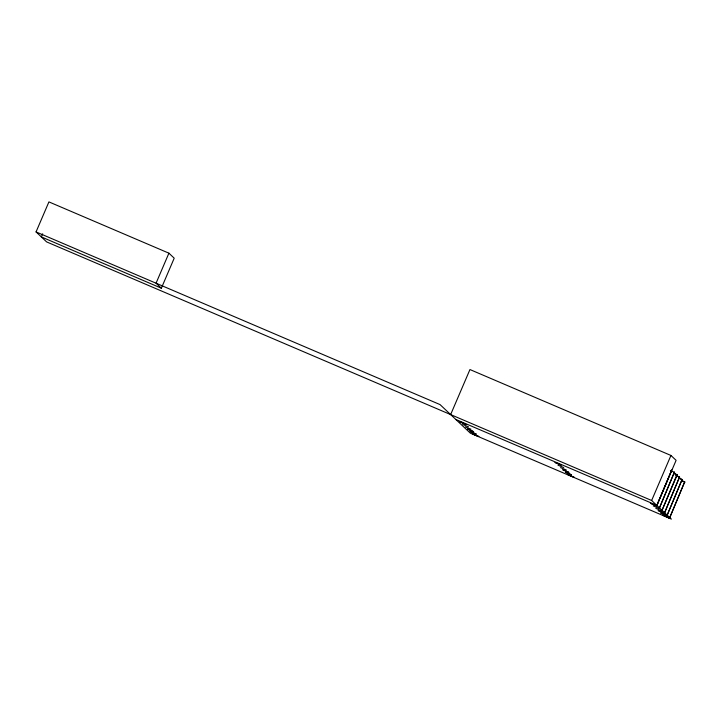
<?xml version="1.0" encoding="UTF-8"?>
<svg xmlns="http://www.w3.org/2000/svg" width="721" height="721" viewBox="0 0 721 721"><rect width="100%" height="100%" fill="white"/><g stroke="black" fill="none" stroke-linecap="round" stroke-linejoin="round"><path stroke-width="1.08" d="M36.05 231.919L440.044 404.589L470.38 433.195L671.386 519.102L651.64 500.491L46.649 241.914L36.05 231.919L48.92 201.898L168.912 253.179L174.212 258.181L161.351 288.202L41.349 236.912L42.683 233.811M168.912 253.179L156.051 283.209L161.351 288.202M450.643 414.584L469.948 369.549L670.945 455.456L676.109 460.331L656.813 505.367L455.816 419.451M651.64 500.491L670.945 455.456M671.828 469.759L656.651 506.043L671.386 470.795M659.219 508.467L674.396 472.192L659.219 508.467L653.217 505.899M676.965 474.616L661.788 510.892L677.235 474.86L673.964 473.327M679.543 477.041L664.365 513.316L679.543 477.041L675.541 475.328M682.111 479.465L666.934 515.74L682.111 479.465L679.11 478.185M684.689 481.889L669.512 518.165L684.689 481.889L681.687 480.61M670.395 470.48L674.658 472.435M674.234 473.58L677.235 474.86M677.803 476.437L679.804 477.293M679.38 478.429L682.381 479.717M681.949 480.862L684.95 482.142M656.38 505.791L650.378 503.222L656.651 506.043M661.788 510.892L655.795 508.323M664.095 513.064L658.102 510.504L664.365 513.316M666.673 515.488L660.67 512.928L666.934 515.74M669.241 517.921L663.248 515.353L669.512 518.165M563.705 467.505L557.973 465.189M566.273 469.93L560.541 467.614M468.452 426.796L462.72 424.48M471.029 429.22L465.297 426.904M465.883 424.372L459.881 421.803L465.883 424.372M561.136 465.081L555.134 462.512L561.136 465.081M473.598 431.645L467.605 429.085L473.598 431.645M568.851 472.354L562.849 469.795L568.851 472.354M476.175 434.069L470.173 431.509L476.175 434.069M571.42 474.778L565.426 472.219L571.42 474.778M478.744 436.493L472.742 433.934L478.744 436.493M573.997 477.212L567.995 474.643L573.997 477.212"/></g></svg>
